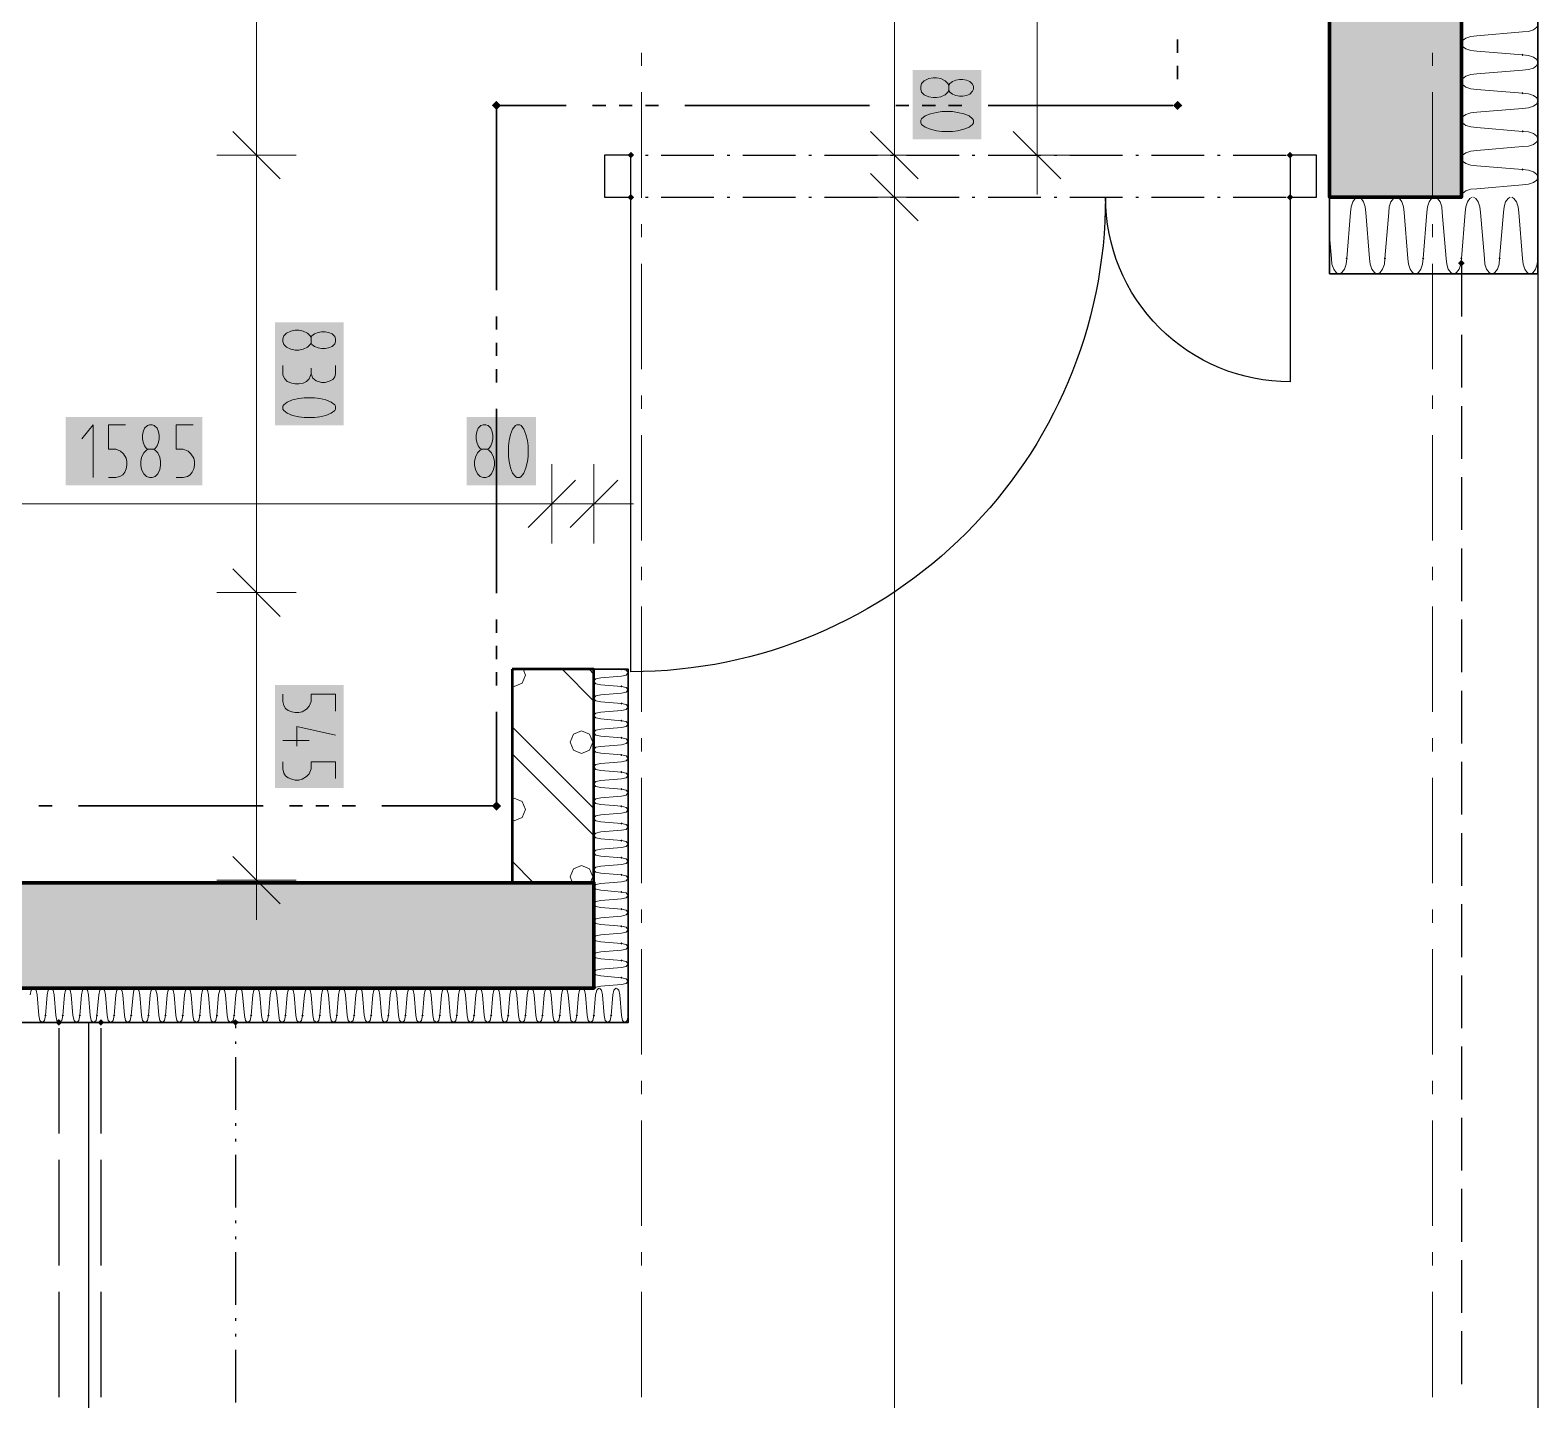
# Model space of a CAD drawing. Header units: millimetres. Extents: x 0 to 594, y 0 to 420.
# Drawn here: x 435.9 to 459.14, y 241.47 to 262.59 of the extents above; entities that cross this region are included whole.
import ezdxf

# ---------------------------------------------------------------- set-up
doc = ezdxf.new("R2010")
doc.units = ezdxf.units.MM
doc.header["$LTSCALE"] = 8
for name, color, linetype in [('PDF_Dokresleni nad rovinou rezu', 7, 'Continuous'), ('PDF_Dokresleni pod rovinou rezu', 7, 'Continuous'), ('PDF_Dvere', 7, 'Continuous'), ('PDF_Instalacni prizdivky', 7, 'Continuous'), ('PDF_Koty delkove', 7, 'Continuous'), ('PDF_Obecne 0.25', 7, 'Continuous'), ('PDF_Osy hlavni', 7, 'Continuous'), ('PDF_Pozarni useky', 3, 'Continuous'), ('PDF_Rampy', 7, 'Continuous'), ('PDF_Steny obvodove nosne', 7, 'Continuous'), ('PDF_Steny sendvic', 7, 'Continuous'), ('PDF_Steny vnitrni', 7, 'Continuous'), ('PDF_Zatepleni', 7, 'Continuous')]:
    doc.layers.add(name, color=color, linetype=linetype)

msp = doc.modelspace()

# ---------------------------------------------------------------- linework, layer by layer
at = {"layer": 'PDF_Dokresleni nad rovinou rezu', "lineweight": 25}
for points in [[(439.064, 247.243), (439.064, 247.202)], [(439.064, 246.999), (439.064, 246.959)], [(439.064, 246.755), (439.064, 245.943)], [(439.064, 245.74), (439.064, 245.699)], [(439.064, 245.496), (439.064, 245.455)], [(439.064, 245.252), (439.064, 244.439)], [(439.064, 244.236), (439.064, 244.196)], [(439.064, 243.992), (439.064, 243.952)], [(439.064, 243.749), (439.064, 242.936)], [(439.064, 242.733), (439.064, 242.692)], [(439.064, 242.489), (439.064, 242.448)], [(439.064, 242.245), (439.064, 241.433)]]:
    msp.add_lwpolyline(points, dxfattribs=at)
at = {"layer": 'PDF_Dokresleni nad rovinou rezu', "lineweight": 25, "transparency": 33554559}
msp.add_solid([(439.064, 247.342), (439.115, 247.292), (439.014, 247.292), (439.064, 247.241)], dxfattribs=at)
at = {"layer": 'PDF_Dokresleni pod rovinou rezu', "lineweight": 25}
for points in [[(457.958, 258.986), (457.958, 258.173)], [(457.958, 257.889), (457.958, 257.076)], [(457.958, 256.792), (457.958, 255.979)], [(457.958, 255.694), (457.958, 254.882)], [(457.958, 254.597), (457.958, 253.785)], [(457.958, 253.5), (457.958, 252.688)], [(457.958, 252.403), (457.958, 251.591)], [(457.958, 251.306), (457.958, 250.494)], [(457.958, 250.209), (457.958, 249.397)], [(457.958, 249.112), (457.958, 248.299)], [(457.958, 248.015), (457.958, 247.202)], [(457.958, 246.918), (457.958, 246.105)], [(457.958, 245.821), (457.958, 245.008)], [(457.958, 244.724), (457.958, 243.911)], [(457.958, 243.627), (457.958, 242.814)], [(457.958, 242.53), (457.958, 241.717)]]:
    msp.add_lwpolyline(points, dxfattribs=at)
at = {"layer": 'PDF_Dokresleni pod rovinou rezu', "lineweight": 25, "transparency": 33554559}
msp.add_solid([(457.958, 259.044), (458.009, 258.994), (457.907, 258.994), (457.958, 258.943)], dxfattribs=at)
at = {"layer": 'PDF_Dvere', "lineweight": 25}
for points in [[(445.159, 260.66), (444.753, 260.66), (444.753, 260.009), (445.159, 260.009)], [(455.723, 260.66), (455.317, 260.66), (455.317, 260.009), (455.723, 260.009)]]:
    msp.add_lwpolyline(points, close=True, dxfattribs=at)
for points in [[(445.159, 260.66), (445.179, 260.66)], [(445.382, 260.66), (445.423, 260.66)], [(445.626, 260.66), (446.439, 260.66)], [(446.642, 260.66), (446.683, 260.66)], [(446.886, 260.66), (447.698, 260.66)], [(447.902, 260.66), (447.942, 260.66)], [(448.145, 260.66), (448.958, 260.66)], [(449.161, 260.66), (449.202, 260.66)], [(449.405, 260.66), (450.218, 260.66)], [(450.421, 260.66), (450.461, 260.66)], [(450.664, 260.66), (451.477, 260.66)], [(451.68, 260.66), (451.721, 260.66)], [(451.924, 260.66), (452.737, 260.66)], [(452.94, 260.66), (452.98, 260.66)], [(453.184, 260.66), (453.996, 260.66)], [(454.199, 260.66), (454.24, 260.66)], [(454.443, 260.66), (455.256, 260.66)], [(445.382, 260.009), (445.423, 260.009)], [(445.626, 260.009), (446.439, 260.009)], [(446.642, 260.009), (446.683, 260.009)], [(446.886, 260.009), (447.698, 260.009)], [(447.902, 260.009), (447.942, 260.009)], [(448.145, 260.009), (448.958, 260.009)], [(449.161, 260.009), (449.202, 260.009)], [(449.405, 260.009), (450.218, 260.009)], [(450.421, 260.009), (450.461, 260.009)], [(450.664, 260.009), (451.477, 260.009)], [(451.68, 260.009), (451.721, 260.009)], [(451.924, 260.009), (452.737, 260.009)], [(452.94, 260.009), (452.98, 260.009)], [(453.184, 260.009), (453.996, 260.009)], [(454.199, 260.009), (454.24, 260.009)], [(454.443, 260.009), (455.256, 260.009)], [(436.342, 247.202), (436.342, 245.577)], [(436.992, 247.202), (436.992, 245.577)], [(436.342, 245.171), (436.342, 243.546)], [(436.992, 245.171), (436.992, 243.546)], [(436.342, 243.139), (436.342, 241.514)], [(436.992, 243.139), (436.992, 241.514)]]:
    msp.add_lwpolyline(points, dxfattribs=at)
msp.add_lwpolyline([(455.317, 260.009), (455.317, 257.165, -0.414214), (452.473, 260.009, -0.414213), (445.159, 252.696), (445.159, 260.009), (445.179, 260.009)], format="xyb", dxfattribs=at)
at = {"layer": 'PDF_Dvere', "lineweight": 25, "transparency": 33554559}
for points in [[(445.108, 260.66), (445.159, 260.71), (445.159, 260.609), (445.21, 260.66)], [(455.266, 260.66), (455.317, 260.71), (455.317, 260.609), (455.368, 260.66)], [(445.108, 260.009), (445.159, 260.06), (445.159, 259.959), (445.21, 260.009)], [(455.266, 260.009), (455.317, 260.06), (455.317, 259.959), (455.368, 260.009)], [(436.342, 247.342), (436.393, 247.292), (436.291, 247.292), (436.342, 247.241)], [(436.992, 247.342), (437.043, 247.292), (436.941, 247.292), (436.992, 247.241)]]:
    msp.add_solid(points, dxfattribs=at)
at = {"layer": 'PDF_Instalacni prizdivky', "lineweight": 9}
for points in [[(443.331, 252.483), (443.361, 252.471), (443.484, 252.522), (443.535, 252.645), (443.498, 252.734)], [(444.101, 252.734), (444.59, 252.245)], [(444.515, 252.734), (444.59, 252.659)], [(443.331, 251.846), (444.59, 250.587)], [(443.331, 251.432), (444.59, 250.172)], [(443.331, 250.411), (443.361, 250.399), (443.484, 250.45), (443.535, 250.573), (443.484, 250.696), (443.361, 250.747), (443.331, 250.734)], [(443.331, 249.774), (443.66, 249.445)], [(444.533, 249.445), (444.571, 249.537), (444.52, 249.66), (444.397, 249.711), (444.274, 249.66), (444.223, 249.537), (444.261, 249.445)]]:
    msp.add_lwpolyline(points, dxfattribs=at)
at = {"layer": 'PDF_Instalacni prizdivky', "lineweight": 50}
msp.add_lwpolyline([(443.331, 252.734), (443.331, 249.484), (443.331, 249.445), (444.59, 249.445), (444.59, 252.734), (443.94, 252.734)], close=True, dxfattribs=at)
at = {"layer": 'PDF_Instalacni prizdivky', "lineweight": 9}
msp.add_lwpolyline([(444.397, 251.435), (444.52, 251.486), (444.571, 251.609), (444.52, 251.732), (444.397, 251.783), (444.274, 251.732), (444.223, 251.609), (444.274, 251.486)], close=True, dxfattribs=at)
at = {"layer": 'PDF_Koty delkove', "lineweight": 18}
for points in [[(449.22, 301.251), (449.22, 300.784), (449.22, 298), (449.22, 260.66), (449.22, 260.009), (449.22, 199.224), (449.22, 198.208), (449.22, 196.177), (449.22, 181.752), (449.22, 180.94), (449.22, 149.166), (449.22, 145.956), (449.22, 144.087)], [(439.39, 298.041), (439.39, 296.537), (439.39, 286.136), (439.39, 273.377), (439.39, 260.66), (439.39, 253.915), (439.39, 249.484)], [(451.418, 296.537), (451.418, 296.135), (451.418, 293.409), (451.418, 276.343), (451.418, 273.215), (451.418, 260.66)], [(449.871, 261.849), (449.816, 261.849), (449.749, 261.838), (449.68, 261.805), (449.64, 261.762), (449.626, 261.718), (449.626, 261.675), (449.64, 261.632), (449.68, 261.588), (449.749, 261.556), (449.816, 261.545)], [(449.816, 261.545), (449.871, 261.545), (449.938, 261.556), (450.005, 261.588), (450.046, 261.632), (450.06, 261.653), (450.06, 261.74), (450.046, 261.762), (450.005, 261.805), (449.938, 261.838), (449.871, 261.849)], [(450.06, 261.74), (450.074, 261.762), (450.114, 261.794), (450.168, 261.816), (450.222, 261.827), (450.277, 261.827), (450.331, 261.816), (450.385, 261.794), (450.426, 261.751), (450.439, 261.718), (450.439, 261.675), (450.426, 261.643), (450.385, 261.599), (450.331, 261.578), (450.277, 261.567), (450.222, 261.567), (450.168, 261.578), (450.114, 261.599), (450.074, 261.632), (450.06, 261.653)], [(449.952, 261.025), (450.114, 261.025), (450.195, 261.036), (450.29, 261.057), (450.371, 261.09), (450.426, 261.133), (450.439, 261.155), (450.439, 261.198), (450.426, 261.22), (450.371, 261.263), (450.29, 261.295), (450.195, 261.318), (450.114, 261.329), (449.952, 261.329), (449.871, 261.318), (449.775, 261.295), (449.694, 261.263), (449.64, 261.22), (449.626, 261.198), (449.626, 261.155), (449.64, 261.133), (449.694, 261.09)], [(439.024, 261.025), (439.755, 260.294)], [(448.854, 261.025), (449.585, 260.294)], [(449.694, 261.09), (449.775, 261.057), (449.871, 261.036), (449.952, 261.025)], [(451.053, 261.025), (451.784, 260.294)], [(438.78, 260.66), (439.39, 260.66), (439.999, 260.66)], [(448.61, 260.66), (449.22, 260.66), (449.829, 260.66)], [(450.809, 260.66), (451.418, 260.66), (452.028, 260.66)], [(451.418, 260.66), (451.418, 260.05)], [(448.854, 260.375), (449.585, 259.644)], [(448.61, 260.009), (449.22, 260.009), (449.829, 260.009)], [(440.23, 257.85), (440.244, 257.872), (440.284, 257.904), (440.338, 257.926), (440.393, 257.937), (440.447, 257.937), (440.501, 257.926), (440.555, 257.904), (440.596, 257.861), (440.609, 257.828), (440.609, 257.785), (440.596, 257.753), (440.555, 257.709), (440.501, 257.688), (440.447, 257.677), (440.393, 257.677), (440.338, 257.688), (440.284, 257.709), (440.244, 257.742), (440.23, 257.763)], [(439.796, 257.417), (439.796, 257.265)], [(439.796, 257.265), (439.824, 257.211), (439.864, 257.168), (439.932, 257.146), (439.986, 257.135), (440.041, 257.135), (440.108, 257.146), (440.162, 257.168), (440.202, 257.211), (440.23, 257.287)], [(440.609, 257.417), (440.609, 257.287), (440.596, 257.243), (440.568, 257.2), (440.527, 257.178), (440.447, 257.157), (440.393, 257.157), (440.311, 257.178), (440.257, 257.222), (440.23, 257.287), (440.23, 257.373)], [(436.872, 255.691), (436.872, 256.503), (436.699, 256.287)], [(437.37, 256.503), (437.11, 256.503), (437.11, 256.125), (437.219, 256.125), (437.294, 256.097), (437.338, 256.056), (437.381, 255.989), (437.392, 255.935), (437.392, 255.881), (437.381, 255.826), (437.359, 255.773), (437.327, 255.732), (437.284, 255.704), (437.219, 255.691), (437.11, 255.691)], [(437.695, 256.138), (437.663, 256.179), (437.642, 256.233), (437.631, 256.287), (437.631, 256.342), (437.642, 256.395), (437.663, 256.45), (437.707, 256.49), (437.739, 256.503), (437.782, 256.503), (437.814, 256.49), (437.858, 256.45), (437.879, 256.395), (437.891, 256.342), (437.891, 256.287), (437.879, 256.233), (437.858, 256.179), (437.826, 256.138), (437.804, 256.125)], [(438.411, 256.503), (438.151, 256.503), (438.151, 256.125), (438.259, 256.125), (438.335, 256.097), (438.378, 256.056), (438.421, 255.989), (438.432, 255.935), (438.432, 255.881), (438.421, 255.826), (438.4, 255.773), (438.367, 255.732), (438.324, 255.704), (438.259, 255.691), (438.151, 255.691)], [(442.86, 256.125), (442.838, 256.138), (442.806, 256.179), (442.784, 256.233), (442.773, 256.287), (442.773, 256.342), (442.784, 256.395), (442.806, 256.45), (442.849, 256.49), (442.882, 256.503), (442.925, 256.503), (442.957, 256.49), (443.001, 256.45), (443.022, 256.395), (443.033, 256.342), (443.033, 256.287), (443.022, 256.233), (443.001, 256.179), (442.968, 256.138), (442.947, 256.125)], [(437.717, 256.125), (437.695, 256.138)], [(443.055, 255.881), (443.055, 255.935), (443.044, 256.003), (443.012, 256.07), (442.968, 256.111), (442.947, 256.125), (442.86, 256.125), (442.838, 256.111), (442.795, 256.07), (442.762, 256.003), (442.751, 255.935), (442.751, 255.881), (442.762, 255.813), (442.795, 255.745), (442.838, 255.704), (442.882, 255.691), (442.925, 255.691), (442.968, 255.704), (443.012, 255.745)], [(443.012, 255.745), (443.044, 255.813), (443.055, 255.881)], [(443.94, 254.675), (443.94, 255.284), (443.94, 255.894)], [(444.59, 254.675), (444.59, 255.284), (444.59, 255.894)], [(443.575, 254.919), (444.306, 255.65)], [(444.225, 254.919), (444.956, 255.65)], [(431.06, 255.284), (443.94, 255.284), (444.59, 255.284)], [(444.59, 255.284), (445.2, 255.284)], [(439.024, 254.28), (439.755, 253.549)], [(438.78, 253.915), (439.39, 253.915), (439.999, 253.915)], [(440.609, 252.089), (440.609, 252.349), (440.23, 252.349), (440.23, 252.24), (440.202, 252.165), (440.162, 252.121), (440.094, 252.078), (440.041, 252.067), (439.986, 252.067), (439.932, 252.078), (439.878, 252.1), (439.837, 252.132), (439.81, 252.175), (439.796, 252.24), (439.796, 252.349)], [(440.013, 251.547), (440.013, 251.851), (440.609, 251.72)], [(439.796, 251.634), (440.202, 251.634)], [(440.609, 251.049), (440.609, 251.309), (440.23, 251.309), (440.23, 251.2), (440.202, 251.125), (440.162, 251.081), (440.094, 251.038), (440.041, 251.027), (439.986, 251.027), (439.932, 251.038), (439.878, 251.06), (439.837, 251.092), (439.81, 251.135), (439.796, 251.2), (439.796, 251.309)], [(439.024, 249.85), (439.755, 249.118)], [(438.78, 249.484), (439.39, 249.484), (439.999, 249.484)], [(439.39, 249.484), (439.39, 248.874)]]:
    msp.add_lwpolyline(points, dxfattribs=at)
for points in [[(439.986, 257.655), (440.041, 257.655), (440.108, 257.666), (440.176, 257.698), (440.216, 257.742), (440.23, 257.763), (440.23, 257.85), (440.216, 257.872), (440.176, 257.915), (440.108, 257.948), (440.041, 257.959), (439.986, 257.959), (439.919, 257.948), (439.85, 257.915), (439.81, 257.872), (439.796, 257.828), (439.796, 257.785), (439.81, 257.742), (439.85, 257.698), (439.919, 257.666)], [(440.122, 256.615), (440.284, 256.615), (440.365, 256.626), (440.46, 256.648), (440.541, 256.68), (440.596, 256.723), (440.609, 256.745), (440.609, 256.788), (440.596, 256.81), (440.541, 256.853), (440.46, 256.886), (440.365, 256.908), (440.284, 256.919), (440.122, 256.919), (440.041, 256.908), (439.946, 256.886), (439.864, 256.853), (439.81, 256.81), (439.796, 256.788), (439.796, 256.745), (439.81, 256.723), (439.864, 256.68), (439.946, 256.648), (440.041, 256.626)], [(443.575, 256.016), (443.575, 256.179), (443.564, 256.259), (443.542, 256.355), (443.51, 256.436), (443.467, 256.49), (443.445, 256.503), (443.402, 256.503), (443.38, 256.49), (443.337, 256.436), (443.304, 256.355), (443.282, 256.259), (443.271, 256.179), (443.271, 256.016), (443.282, 255.935), (443.304, 255.84), (443.337, 255.759), (443.38, 255.704), (443.402, 255.691), (443.445, 255.691), (443.467, 255.704), (443.51, 255.759), (443.542, 255.84), (443.564, 255.935)], [(437.912, 255.881), (437.912, 255.935), (437.901, 256.003), (437.869, 256.07), (437.826, 256.111), (437.804, 256.125), (437.717, 256.125), (437.695, 256.111), (437.652, 256.07), (437.619, 256.003), (437.608, 255.935), (437.608, 255.881), (437.619, 255.813), (437.652, 255.745), (437.695, 255.704), (437.739, 255.691), (437.782, 255.691), (437.826, 255.704), (437.869, 255.745), (437.901, 255.813)]]:
    msp.add_lwpolyline(points, close=True, dxfattribs=at)
at = {"layer": 'PDF_Koty delkove', "color": 7, "lineweight": 18, "true_color": 0xffffff, "transparency": 33554559}
for points in [[(449.504, 261.971), (449.504, 260.903), (450.561, 261.971), (450.561, 260.903)], [(439.674, 258.081), (439.674, 256.493), (440.731, 258.081), (440.731, 256.493)], [(436.446, 255.569), (438.554, 255.569), (436.446, 256.625), (438.554, 256.625)], [(442.629, 255.569), (443.696, 255.569), (442.629, 256.625), (443.696, 256.625)], [(439.674, 252.493), (439.674, 250.906), (440.731, 252.493), (440.731, 250.906)]]:
    msp.add_solid(points, dxfattribs=at)
at = {"layer": 'PDF_Obecne 0.25', "lineweight": 25}
msp.add_lwpolyline([(443.29, 247.292), (443.29, 247.292)], dxfattribs=at)
at = {"layer": 'PDF_Osy hlavni', "lineweight": 18}
for points in [[(445.322, 262.236), (445.322, 262.033)], [(445.322, 262.236), (445.322, 262.033)], [(457.511, 262.236), (457.511, 262.033)], [(445.322, 261.627), (445.322, 260.001)], [(445.322, 261.627), (445.322, 260.001)], [(457.511, 261.627), (457.511, 260.001)], [(445.322, 259.595), (445.322, 259.392)], [(445.322, 259.595), (445.322, 259.392)], [(457.511, 259.595), (457.511, 259.392)], [(445.322, 258.986), (445.322, 257.36)], [(445.322, 258.986), (445.322, 257.36)], [(457.511, 258.986), (457.511, 257.36)], [(445.322, 256.954), (445.322, 256.751)], [(445.322, 256.954), (445.322, 256.751)], [(457.511, 256.954), (457.511, 256.751)], [(445.322, 254.719), (445.322, 256.345), (445.322, 254.719)], [(457.511, 256.345), (457.511, 254.719)], [(445.322, 254.313), (445.322, 254.11)], [(445.322, 254.313), (445.322, 254.11)], [(457.511, 254.313), (457.511, 254.11)], [(445.322, 253.703), (445.322, 252.078)], [(445.322, 253.703), (445.322, 252.078)], [(457.511, 253.703), (457.511, 252.078)], [(445.322, 251.672), (445.322, 251.469), (445.322, 251.672)], [(457.511, 251.672), (457.511, 251.469)], [(445.322, 251.062), (445.322, 249.437), (445.322, 251.062)], [(457.511, 251.062), (457.511, 249.437)], [(445.322, 249.031), (445.322, 248.828), (445.322, 249.031)], [(457.511, 249.031), (457.511, 248.828)], [(445.322, 248.421), (445.322, 246.796), (445.322, 248.421)], [(457.511, 248.421), (457.511, 246.796)], [(445.322, 246.187), (445.322, 246.39), (445.322, 246.187)], [(457.511, 246.39), (457.511, 246.187)], [(445.322, 244.155), (445.322, 245.78), (445.322, 244.155)], [(457.511, 245.78), (457.511, 244.155)], [(445.322, 243.546), (445.322, 243.749), (445.322, 243.546)], [(457.511, 243.749), (457.511, 243.546)], [(445.322, 243.139), (445.322, 241.514)], [(445.322, 243.139), (445.322, 241.514)], [(457.511, 243.139), (457.511, 241.514)]]:
    msp.add_lwpolyline(points, dxfattribs=at)
at = {"layer": 'PDF_Pozarni useky', "lineweight": 35}
for points in [[(453.585, 262.439), (453.585, 262.236)], [(453.585, 262.033), (453.585, 261.83)], [(443.087, 261.425), (444.163, 261.425)], [(443.087, 261.424), (443.087, 258.579)], [(444.57, 261.425), (444.773, 261.425)], [(444.976, 261.425), (445.179, 261.425)], [(445.382, 261.425), (445.585, 261.425)], [(445.992, 261.425), (448.836, 261.425)], [(449.242, 261.425), (449.445, 261.425)], [(449.649, 261.425), (449.852, 261.425)], [(450.055, 261.425), (450.258, 261.425)], [(450.664, 261.425), (453.509, 261.425)], [(443.087, 258.173), (443.087, 257.97)], [(443.087, 257.767), (443.087, 257.564)], [(443.087, 257.36), (443.087, 257.157)], [(443.087, 256.751), (443.087, 253.907)], [(443.087, 253.5), (443.087, 253.297)], [(443.087, 253.094), (443.087, 252.891)], [(443.087, 252.688), (443.087, 252.485)], [(441.319, 250.627), (443.087, 250.627), (443.087, 252.078)], [(436.037, 250.627), (436.24, 250.627)], [(436.646, 250.627), (439.491, 250.627)], [(439.897, 250.627), (440.1, 250.627)], [(440.303, 250.627), (440.506, 250.627)], [(440.71, 250.627), (440.913, 250.627)]]:
    msp.add_lwpolyline(points, dxfattribs=at)
at = {"layer": 'PDF_Pozarni useky', "lineweight": 35, "transparency": 33554559}
for points in [[(443.087, 261.496), (443.158, 261.425), (443.016, 261.425), (443.087, 261.354)], [(443.016, 261.425), (443.087, 261.496), (443.087, 261.354), (443.158, 261.425)], [(453.514, 261.425), (453.585, 261.496), (453.585, 261.354), (453.656, 261.425)], [(453.585, 261.496), (453.656, 261.425), (453.514, 261.425), (453.585, 261.354)], [(443.016, 250.627), (443.087, 250.698), (443.087, 250.556), (443.158, 250.627)], [(443.087, 250.698), (443.158, 250.627), (443.016, 250.627), (443.087, 250.556)]]:
    msp.add_solid(points, dxfattribs=at)
at = {"layer": 'PDF_Rampy', "lineweight": 25}
for points in [[(459.137, 258.831), (459.137, 199.224)], [(436.8, 247.292), (436.8, 204.1)]]:
    msp.add_lwpolyline(points, dxfattribs=at)
at = {"layer": 'PDF_Steny obvodove nosne', "lineweight": 70}
msp.add_lwpolyline([(455.927, 276.343), (455.927, 273.215), (455.927, 260.66), (455.927, 260.009), (457.958, 260.009), (457.958, 276.343), (457.552, 276.343)], close=True, dxfattribs=at)
at = {"layer": 'PDF_Steny obvodove nosne', "color": 9, "lineweight": 9, "true_color": 0xc0c0c0, "transparency": 33554559}
msp.add_solid([(455.927, 276.343), (455.927, 260.009), (457.958, 276.343), (457.958, 260.009)], dxfattribs=at)
at = {"layer": 'PDF_Steny sendvic', "lineweight": 35}
for points in [[(457.958, 260.009), (455.927, 260.009), (455.927, 258.831), (459.137, 258.831), (459.137, 260.009)], [(405.868, 247.292), (445.119, 247.292), (445.119, 247.82), (445.119, 252.734), (444.59, 252.734), (444.59, 249.445), (444.59, 247.82), (431.06, 247.82), (405.868, 247.82), (387.665, 247.82), (385.633, 247.82)]]:
    msp.add_lwpolyline(points, dxfattribs=at)
at = {"layer": 'PDF_Steny sendvic', "lineweight": 9}
for points in [[(456.355, 260.009), (456.322, 259.993), (456.284, 259.941), (456.258, 259.864), (456.249, 259.774)], [(456.486, 259.774), (456.477, 259.864), (456.451, 259.941), (456.413, 259.993), (456.38, 260.009)], [(456.944, 260.009), (456.911, 259.993), (456.873, 259.941), (456.847, 259.864), (456.838, 259.774)], [(457.075, 259.774), (457.066, 259.864), (457.04, 259.941), (457.002, 259.993), (456.969, 260.009)], [(457.533, 260.009), (457.5, 259.993), (457.462, 259.941), (457.436, 259.864), (457.427, 259.774)], [(457.664, 259.774), (457.655, 259.864), (457.63, 259.941), (457.591, 259.993), (457.558, 260.009)], [(458.123, 260.009), (458.09, 259.993), (458.051, 259.941)], [(458.253, 259.774), (458.244, 259.864), (458.219, 259.941), (458.18, 259.993), (458.147, 260.009)], [(458.712, 260.009), (458.679, 259.993), (458.64, 259.941), (458.615, 259.864), (458.606, 259.774), (458.547, 259.067), (458.538, 258.977), (458.513, 258.9), (458.475, 258.849), (458.43, 258.831)], [(458.736, 260.009), (458.769, 259.993), (458.808, 259.941), (458.834, 259.864), (458.843, 259.774), (458.901, 259.067), (458.91, 258.977), (458.935, 258.9), (458.974, 258.849), (459.019, 258.831)], [(458.051, 259.941), (458.026, 259.864), (458.017, 259.774)], [(456.249, 259.774), (456.191, 259.067), (456.182, 258.977), (456.156, 258.9), (456.118, 258.849), (456.073, 258.831)], [(456.249, 259.774), (456.249, 259.774)], [(456.544, 259.067), (456.486, 259.774)], [(456.838, 259.774), (456.78, 259.067), (456.771, 258.977), (456.745, 258.9), (456.707, 258.849), (456.662, 258.831)], [(456.838, 259.774), (456.838, 259.774)], [(457.133, 259.067), (457.075, 259.774)], [(457.427, 259.774), (457.369, 259.067), (457.36, 258.977), (457.335, 258.9), (457.296, 258.849), (457.251, 258.831)], [(457.427, 259.774), (457.427, 259.774)], [(457.723, 259.067), (457.664, 259.774)], [(458.017, 259.774), (457.958, 259.067), (457.949, 258.977), (457.924, 258.9), (457.885, 258.849), (457.84, 258.831)], [(458.017, 259.774), (458.017, 259.774)], [(458.312, 259.067), (458.253, 259.774)], [(458.606, 259.774), (458.606, 259.774)], [(455.955, 259.067), (455.927, 259.412)], [(455.955, 259.067), (455.964, 258.977), (455.99, 258.9), (456.028, 258.849), (456.073, 258.831)], [(456.544, 259.067), (456.553, 258.977), (456.579, 258.9), (456.617, 258.849), (456.662, 258.831)], [(457.133, 259.067), (457.142, 258.977), (457.168, 258.9), (457.206, 258.849), (457.251, 258.831)], [(457.723, 259.067), (457.732, 258.977), (457.757, 258.9), (457.795, 258.849), (457.84, 258.831)], [(458.312, 259.067), (458.321, 258.977), (458.346, 258.9), (458.384, 258.849), (458.43, 258.831)], [(459.019, 258.831), (459.064, 258.849), (459.102, 258.9), (459.128, 258.977), (459.137, 259.067)], [(445.013, 252.629), (444.696, 252.603), (444.621, 252.587), (444.59, 252.555)], [(445.119, 252.682), (445.088, 252.719), (445.013, 252.734)], [(445.013, 252.629), (445.088, 252.644), (445.119, 252.682)], [(444.59, 252.544), (444.621, 252.512), (444.696, 252.496)], [(445.013, 252.365), (444.696, 252.338), (444.621, 252.323), (444.59, 252.291)], [(444.696, 252.496), (445.013, 252.47)], [(444.696, 252.496), (444.696, 252.496)], [(445.119, 252.417), (445.088, 252.455), (445.013, 252.47)], [(445.013, 252.365), (445.088, 252.38), (445.119, 252.417)], [(444.59, 252.28), (444.621, 252.248), (444.696, 252.232)], [(444.696, 252.232), (445.013, 252.206)], [(444.696, 252.232), (444.696, 252.232)], [(445.119, 252.153), (445.088, 252.191), (445.013, 252.206)], [(445.013, 252.101), (445.088, 252.116), (445.119, 252.153)], [(445.013, 252.101), (444.696, 252.074), (444.621, 252.059), (444.59, 252.027)], [(444.59, 252.016), (444.621, 251.984), (444.696, 251.968)], [(444.696, 251.968), (445.013, 251.942)], [(444.696, 251.968), (444.696, 251.968)], [(445.119, 251.889), (445.088, 251.927), (445.013, 251.942)], [(445.013, 251.836), (445.088, 251.852), (445.119, 251.889)], [(445.013, 251.836), (444.696, 251.81), (444.621, 251.795), (444.59, 251.763)], [(444.59, 251.752), (444.621, 251.72), (444.696, 251.704)], [(444.696, 251.704), (445.013, 251.678)], [(444.696, 251.704), (444.696, 251.704)], [(445.119, 251.625), (445.088, 251.662), (445.013, 251.678)], [(445.013, 251.572), (444.696, 251.546), (444.621, 251.531), (444.59, 251.499)], [(444.59, 251.488), (444.621, 251.456), (444.696, 251.44)], [(444.696, 251.44), (445.013, 251.414)], [(444.696, 251.44), (444.696, 251.44)], [(445.013, 251.572), (445.088, 251.588), (445.119, 251.625)], [(445.119, 251.361), (445.088, 251.398), (445.013, 251.414)], [(444.696, 251.282), (444.621, 251.267), (444.59, 251.235)], [(444.59, 251.223), (444.621, 251.191), (444.696, 251.176)], [(445.013, 251.308), (444.696, 251.282)], [(445.013, 251.308), (445.088, 251.324), (445.119, 251.361)], [(444.696, 251.018), (444.621, 251.002), (444.59, 250.97)], [(444.59, 250.959), (444.621, 250.927), (444.696, 250.912)], [(444.696, 251.176), (445.013, 251.15)], [(444.696, 251.176), (444.696, 251.176)], [(445.013, 251.044), (444.696, 251.018)], [(445.119, 251.097), (445.088, 251.134), (445.013, 251.15)], [(445.013, 251.044), (445.088, 251.06), (445.119, 251.097)], [(444.696, 250.754), (444.621, 250.738), (444.59, 250.706)], [(444.696, 250.912), (445.013, 250.886)], [(444.696, 250.912), (444.696, 250.912)], [(445.013, 250.78), (444.696, 250.754)], [(445.119, 250.833), (445.088, 250.87), (445.013, 250.886)], [(445.013, 250.78), (445.088, 250.795), (445.119, 250.833)], [(444.59, 250.695), (444.621, 250.663), (444.696, 250.648)], [(444.696, 250.49), (444.621, 250.474), (444.59, 250.442)], [(444.696, 250.648), (445.013, 250.622)], [(444.696, 250.648), (444.696, 250.648)], [(445.013, 250.516), (444.696, 250.49)], [(445.119, 250.569), (445.088, 250.606), (445.013, 250.622)], [(445.013, 250.516), (445.088, 250.531), (445.119, 250.569)], [(444.59, 250.431), (444.621, 250.399), (444.696, 250.384)], [(444.696, 250.384), (445.013, 250.357)], [(444.696, 250.384), (444.696, 250.384)], [(445.013, 250.252), (444.696, 250.226)], [(445.119, 250.305), (445.088, 250.342), (445.013, 250.357)], [(445.013, 250.252), (445.088, 250.267), (445.119, 250.305)], [(444.696, 250.226), (444.621, 250.21), (444.59, 250.178)], [(444.59, 250.167), (444.621, 250.135), (444.696, 250.119)], [(444.696, 250.119), (445.013, 250.093)], [(444.696, 250.119), (444.696, 250.119)], [(445.119, 250.04), (445.088, 250.078), (445.013, 250.093)], [(445.013, 249.988), (445.088, 250.003), (445.119, 250.04)], [(444.696, 249.962), (444.621, 249.946), (444.59, 249.914)], [(444.59, 249.903), (444.621, 249.871), (444.696, 249.855)], [(445.013, 249.988), (444.696, 249.962)], [(444.696, 249.855), (445.013, 249.829)], [(444.696, 249.855), (444.696, 249.855)], [(445.119, 249.776), (445.088, 249.814), (445.013, 249.829)], [(444.696, 249.697), (444.621, 249.682), (444.59, 249.65)], [(444.59, 249.639), (444.621, 249.607), (444.696, 249.591)], [(445.013, 249.724), (444.696, 249.697)], [(444.696, 249.591), (445.013, 249.565)], [(444.696, 249.591), (444.696, 249.591)], [(445.013, 249.724), (445.088, 249.739), (445.119, 249.776)], [(445.119, 249.512), (445.088, 249.55), (445.013, 249.565)], [(444.696, 249.433), (444.621, 249.418), (444.59, 249.386)], [(444.59, 249.375), (444.621, 249.343), (444.696, 249.327)], [(445.013, 249.459), (444.696, 249.433)], [(444.696, 249.327), (445.013, 249.301)], [(444.696, 249.327), (444.696, 249.327)], [(445.013, 249.459), (445.088, 249.475), (445.119, 249.512)], [(444.696, 249.169), (444.621, 249.154), (444.59, 249.122)], [(444.59, 249.111), (444.621, 249.079), (444.696, 249.063)], [(445.013, 249.195), (444.696, 249.169)], [(445.119, 249.248), (445.088, 249.286), (445.013, 249.301)], [(445.013, 249.195), (445.088, 249.211), (445.119, 249.248)], [(444.696, 248.905), (444.621, 248.89), (444.59, 248.858)], [(444.696, 249.063), (445.013, 249.037)], [(444.696, 249.063), (444.696, 249.063)], [(445.013, 248.931), (444.696, 248.905)], [(445.119, 248.984), (445.088, 249.021), (445.013, 249.037)], [(445.013, 248.931), (445.088, 248.947), (445.119, 248.984)], [(444.59, 248.846), (444.621, 248.814), (444.696, 248.799)], [(444.696, 248.641), (444.621, 248.625), (444.59, 248.593)], [(444.696, 248.799), (445.013, 248.773)], [(444.696, 248.799), (444.696, 248.799)], [(445.013, 248.667), (444.696, 248.641)], [(445.119, 248.72), (445.088, 248.757), (445.013, 248.773)], [(445.013, 248.667), (445.088, 248.683), (445.119, 248.72)], [(444.59, 248.582), (444.621, 248.55), (444.696, 248.535)], [(444.696, 248.535), (445.013, 248.509)], [(444.696, 248.535), (444.696, 248.535)], [(445.013, 248.403), (444.696, 248.377)], [(445.119, 248.456), (445.088, 248.493), (445.013, 248.509)], [(445.013, 248.403), (445.088, 248.419), (445.119, 248.456)], [(445.119, 248.456), (445.119, 248.456)], [(444.696, 248.377), (444.621, 248.361), (444.59, 248.329)], [(444.59, 248.318), (444.621, 248.286), (444.696, 248.271)], [(444.696, 248.271), (445.013, 248.245)], [(444.696, 248.271), (444.696, 248.271)], [(445.013, 248.139), (445.088, 248.154), (445.119, 248.192), (445.088, 248.229), (445.013, 248.245)], [(444.696, 248.113), (444.621, 248.097), (444.59, 248.065)], [(444.59, 248.054), (444.621, 248.022), (444.696, 248.007)], [(445.013, 248.139), (444.696, 248.113)], [(444.696, 248.007), (445.013, 247.98)], [(444.696, 248.007), (444.696, 248.007)], [(444.696, 248.007), (444.696, 248.007)], [(445.013, 247.875), (445.088, 247.89), (445.119, 247.928), (445.088, 247.965), (445.013, 247.98)], [(435.948, 247.82), (435.916, 247.789), (435.901, 247.714)], [(435.901, 247.714), (435.901, 247.714)], [(436.007, 247.714), (435.992, 247.789), (435.96, 247.82)], [(436.033, 247.397), (436.007, 247.714)], [(436.165, 247.714), (436.139, 247.397)], [(436.213, 247.82), (436.181, 247.789), (436.165, 247.714)], [(436.165, 247.714), (436.165, 247.714)], [(436.271, 247.714), (436.256, 247.789), (436.224, 247.82)], [(436.297, 247.397), (436.271, 247.714)], [(436.429, 247.714), (436.403, 247.397)], [(436.477, 247.82), (436.445, 247.789), (436.429, 247.714)], [(436.429, 247.714), (436.429, 247.714)], [(436.535, 247.714), (436.52, 247.789), (436.488, 247.82)], [(436.561, 247.397), (436.535, 247.714)], [(436.693, 247.714), (436.667, 247.397)], [(436.741, 247.82), (436.709, 247.789), (436.693, 247.714)], [(436.693, 247.714), (436.693, 247.714)], [(436.799, 247.714), (436.784, 247.789), (436.752, 247.82)], [(436.826, 247.397), (436.799, 247.714)], [(436.957, 247.714), (436.931, 247.397)], [(437.005, 247.82), (436.973, 247.789), (436.957, 247.714)], [(436.957, 247.714), (436.957, 247.714)], [(437.064, 247.714), (437.048, 247.789), (437.016, 247.82)], [(437.09, 247.397), (437.064, 247.714)], [(437.221, 247.714), (437.195, 247.397)], [(437.269, 247.82), (437.237, 247.789), (437.221, 247.714)], [(437.221, 247.714), (437.221, 247.714)], [(437.221, 247.714), (437.221, 247.714)], [(437.328, 247.714), (437.312, 247.789), (437.28, 247.82)], [(437.354, 247.397), (437.328, 247.714)], [(437.486, 247.714), (437.459, 247.397)], [(437.533, 247.82), (437.501, 247.789), (437.486, 247.714)], [(437.486, 247.714), (437.486, 247.714)], [(437.592, 247.714), (437.576, 247.789), (437.544, 247.82)], [(437.618, 247.397), (437.592, 247.714)], [(437.75, 247.714), (437.724, 247.397)], [(437.797, 247.82), (437.765, 247.789), (437.75, 247.714)], [(437.75, 247.714), (437.75, 247.714)], [(437.856, 247.714), (437.84, 247.789), (437.808, 247.82)], [(437.882, 247.397), (437.856, 247.714)], [(438.014, 247.714), (437.988, 247.397)], [(438.061, 247.82), (438.029, 247.789), (438.014, 247.714)], [(438.014, 247.714), (438.014, 247.714)], [(438.12, 247.714), (438.104, 247.789), (438.072, 247.82)], [(438.146, 247.397), (438.12, 247.714)], [(438.278, 247.714), (438.252, 247.397)], [(438.325, 247.82), (438.293, 247.789), (438.278, 247.714)], [(438.278, 247.714), (438.278, 247.714)], [(438.384, 247.714), (438.368, 247.789), (438.337, 247.82)], [(438.41, 247.397), (438.384, 247.714)], [(438.542, 247.714), (438.516, 247.397)], [(438.59, 247.82), (438.558, 247.789), (438.542, 247.714)], [(438.542, 247.714), (438.542, 247.714)], [(438.648, 247.714), (438.633, 247.789), (438.601, 247.82)], [(438.674, 247.397), (438.648, 247.714)], [(438.806, 247.714), (438.78, 247.397)], [(438.854, 247.82), (438.822, 247.789), (438.806, 247.714)], [(438.806, 247.714), (438.806, 247.714)], [(438.938, 247.397), (438.912, 247.714), (438.897, 247.789), (438.865, 247.82)], [(439.07, 247.714), (439.044, 247.397)], [(439.118, 247.82), (439.086, 247.789), (439.07, 247.714)], [(439.07, 247.714), (439.07, 247.714)], [(439.203, 247.397), (439.176, 247.714), (439.161, 247.789), (439.129, 247.82)], [(439.334, 247.714), (439.308, 247.397)], [(439.382, 247.82), (439.35, 247.789), (439.334, 247.714)], [(439.334, 247.714), (439.334, 247.714)], [(439.44, 247.714), (439.425, 247.789), (439.393, 247.82)], [(439.467, 247.397), (439.44, 247.714)], [(439.598, 247.714), (439.572, 247.397)], [(439.646, 247.82), (439.614, 247.789), (439.598, 247.714)], [(439.598, 247.714), (439.598, 247.714)], [(439.705, 247.714), (439.689, 247.789), (439.657, 247.82)], [(439.731, 247.397), (439.705, 247.714)], [(439.863, 247.714), (439.836, 247.397)], [(439.91, 247.82), (439.878, 247.789), (439.863, 247.714)], [(439.863, 247.714), (439.863, 247.714)], [(439.969, 247.714), (439.953, 247.789), (439.921, 247.82)], [(439.995, 247.397), (439.969, 247.714)], [(440.127, 247.714), (440.1, 247.397)], [(440.174, 247.82), (440.142, 247.789), (440.127, 247.714)], [(440.127, 247.714), (440.127, 247.714)], [(440.233, 247.714), (440.217, 247.789), (440.185, 247.82)], [(440.259, 247.397), (440.233, 247.714)], [(440.391, 247.714), (440.365, 247.397)], [(440.438, 247.82), (440.406, 247.789), (440.391, 247.714)], [(440.391, 247.714), (440.391, 247.714)], [(440.497, 247.714), (440.481, 247.789), (440.449, 247.82)], [(440.523, 247.397), (440.497, 247.714)], [(440.655, 247.714), (440.629, 247.397)], [(440.702, 247.82), (440.67, 247.789), (440.655, 247.714)], [(440.655, 247.714), (440.655, 247.714)], [(440.761, 247.714), (440.745, 247.789), (440.713, 247.82)], [(440.787, 247.397), (440.761, 247.714)], [(440.919, 247.714), (440.893, 247.397)], [(440.966, 247.82), (440.935, 247.789), (440.919, 247.714)], [(440.919, 247.714), (440.919, 247.714)], [(441.051, 247.397), (441.025, 247.714), (441.01, 247.789), (440.978, 247.82)], [(441.183, 247.714), (441.157, 247.397)], [(441.231, 247.82), (441.199, 247.789), (441.183, 247.714)], [(441.183, 247.714), (441.183, 247.714)], [(441.315, 247.397), (441.289, 247.714), (441.274, 247.789), (441.242, 247.82)], [(441.447, 247.714), (441.421, 247.397)], [(441.495, 247.82), (441.463, 247.789), (441.447, 247.714)], [(441.447, 247.714), (441.447, 247.714)], [(441.553, 247.714), (441.538, 247.789), (441.506, 247.82)], [(441.579, 247.397), (441.553, 247.714)], [(441.711, 247.714), (441.685, 247.397)], [(441.759, 247.82), (441.727, 247.789), (441.711, 247.714)], [(441.711, 247.714), (441.711, 247.714)], [(441.802, 247.789), (441.77, 247.82)], [(441.817, 247.714), (441.802, 247.789)], [(441.844, 247.397), (441.817, 247.714)], [(441.975, 247.714), (441.949, 247.397)], [(442.023, 247.82), (441.991, 247.789), (441.975, 247.714)], [(441.975, 247.714), (441.975, 247.714)], [(442.082, 247.714), (442.066, 247.789), (442.034, 247.82)], [(442.108, 247.397), (442.082, 247.714)], [(442.239, 247.714), (442.213, 247.397)], [(442.287, 247.82), (442.255, 247.789), (442.239, 247.714)], [(442.239, 247.714), (442.239, 247.714)], [(442.346, 247.714), (442.33, 247.789), (442.298, 247.82)], [(442.372, 247.397), (442.346, 247.714)], [(442.504, 247.714), (442.477, 247.397)], [(442.551, 247.82), (442.519, 247.789), (442.504, 247.714)], [(442.504, 247.714), (442.504, 247.714)], [(442.61, 247.714), (442.594, 247.789), (442.562, 247.82)], [(442.636, 247.397), (442.61, 247.714)], [(442.768, 247.714), (442.742, 247.397)], [(442.815, 247.82), (442.783, 247.789), (442.768, 247.714)], [(442.768, 247.714), (442.768, 247.714)], [(442.874, 247.714), (442.858, 247.789), (442.826, 247.82)], [(442.9, 247.397), (442.874, 247.714)], [(443.032, 247.714), (443.006, 247.397), (442.99, 247.323), (442.953, 247.292)], [(443.079, 247.82), (443.047, 247.789), (443.032, 247.714)], [(443.032, 247.714), (443.032, 247.714)], [(443.138, 247.714), (443.122, 247.789), (443.09, 247.82)], [(443.164, 247.397), (443.138, 247.714)], [(443.296, 247.714), (443.27, 247.397), (443.254, 247.323), (443.217, 247.292)], [(443.343, 247.82), (443.311, 247.789), (443.296, 247.714)], [(443.296, 247.714), (443.296, 247.714)], [(443.402, 247.714), (443.387, 247.789), (443.355, 247.82)], [(443.428, 247.397), (443.402, 247.714)], [(443.56, 247.714), (443.534, 247.397), (443.518, 247.323), (443.481, 247.292)], [(443.608, 247.82), (443.576, 247.789), (443.56, 247.714)], [(443.56, 247.714), (443.56, 247.714)], [(443.666, 247.714), (443.651, 247.789), (443.619, 247.82)], [(443.692, 247.397), (443.666, 247.714)], [(443.824, 247.714), (443.798, 247.397), (443.783, 247.323), (443.745, 247.292)], [(443.872, 247.82), (443.84, 247.789), (443.824, 247.714)], [(443.824, 247.714), (443.824, 247.714)], [(443.93, 247.714), (443.915, 247.789), (443.883, 247.82)], [(443.956, 247.397), (443.93, 247.714)], [(444.088, 247.714), (444.062, 247.397), (444.047, 247.323), (444.009, 247.292)], [(444.136, 247.82), (444.104, 247.789), (444.088, 247.714)], [(444.088, 247.714), (444.088, 247.714)], [(444.194, 247.714), (444.179, 247.789), (444.147, 247.82)], [(444.221, 247.397), (444.194, 247.714)], [(444.221, 247.397), (444.236, 247.323), (444.273, 247.292), (444.311, 247.323), (444.326, 247.397), (444.352, 247.714)], [(444.4, 247.82), (444.368, 247.789), (444.352, 247.714)], [(444.352, 247.714), (444.352, 247.714)], [(444.459, 247.714), (444.443, 247.789), (444.411, 247.82)], [(444.485, 247.397), (444.459, 247.714)], [(444.485, 247.397), (444.5, 247.323), (444.537, 247.292), (444.575, 247.323), (444.59, 247.397), (444.616, 247.714)], [(444.696, 247.849), (444.621, 247.833), (444.608, 247.82)], [(444.632, 247.789), (444.616, 247.714)], [(444.616, 247.714), (444.616, 247.714)], [(444.664, 247.82), (444.632, 247.789)], [(444.723, 247.714), (444.707, 247.789), (444.675, 247.82)], [(445.013, 247.875), (444.696, 247.849)], [(444.749, 247.397), (444.723, 247.714)], [(444.881, 247.714), (444.854, 247.397), (444.839, 247.323), (444.802, 247.292)], [(444.928, 247.82), (444.896, 247.789), (444.881, 247.714)], [(444.881, 247.714), (444.881, 247.714)], [(444.987, 247.714), (444.971, 247.789), (444.939, 247.82)], [(445.013, 247.397), (444.987, 247.714)], [(436.033, 247.397), (436.049, 247.323), (436.086, 247.292)], [(436.086, 247.292), (436.123, 247.323), (436.139, 247.397)], [(436.297, 247.397), (436.313, 247.323)], [(436.313, 247.323), (436.35, 247.292)], [(436.35, 247.292), (436.388, 247.323), (436.403, 247.397)], [(436.561, 247.397), (436.577, 247.323), (436.614, 247.292)], [(436.614, 247.292), (436.652, 247.323), (436.667, 247.397)], [(436.826, 247.397), (436.841, 247.323), (436.878, 247.292)], [(436.878, 247.292), (436.916, 247.323), (436.931, 247.397)], [(437.09, 247.397), (437.105, 247.323), (437.142, 247.292)], [(437.142, 247.292), (437.18, 247.323), (437.195, 247.397)], [(437.354, 247.397), (437.369, 247.323), (437.407, 247.292)], [(437.407, 247.292), (437.444, 247.323), (437.459, 247.397)], [(437.618, 247.397), (437.633, 247.323), (437.671, 247.292)], [(437.671, 247.292), (437.708, 247.323), (437.724, 247.397)], [(437.882, 247.397), (437.897, 247.323), (437.935, 247.292)], [(437.935, 247.292), (437.972, 247.323), (437.988, 247.397)], [(438.146, 247.397), (438.162, 247.323), (438.199, 247.292)], [(438.199, 247.292), (438.236, 247.323), (438.252, 247.397)], [(438.41, 247.397), (438.426, 247.323), (438.463, 247.292)], [(438.463, 247.292), (438.5, 247.323), (438.516, 247.397)], [(438.674, 247.397), (438.69, 247.323), (438.727, 247.292)], [(438.727, 247.292), (438.764, 247.323), (438.78, 247.397)], [(438.938, 247.397), (438.954, 247.323), (438.991, 247.292)], [(438.991, 247.292), (439.029, 247.323), (439.044, 247.397)], [(439.203, 247.397), (439.218, 247.323), (439.255, 247.292)], [(439.255, 247.292), (439.293, 247.323), (439.308, 247.397)], [(439.467, 247.397), (439.482, 247.323), (439.519, 247.292)], [(439.519, 247.292), (439.557, 247.323), (439.572, 247.397)], [(439.731, 247.397), (439.746, 247.323), (439.784, 247.292)], [(439.784, 247.292), (439.821, 247.323), (439.836, 247.397)], [(439.995, 247.397), (440.01, 247.323), (440.048, 247.292)], [(440.048, 247.292), (440.085, 247.323), (440.1, 247.397)], [(440.259, 247.397), (440.274, 247.323), (440.312, 247.292)], [(440.312, 247.292), (440.349, 247.323), (440.365, 247.397)], [(440.523, 247.397), (440.539, 247.323), (440.576, 247.292)], [(440.576, 247.292), (440.613, 247.323), (440.629, 247.397)], [(440.787, 247.397), (440.803, 247.323), (440.84, 247.292)], [(440.84, 247.292), (440.877, 247.323), (440.893, 247.397)], [(440.84, 247.292), (440.84, 247.292)], [(441.051, 247.397), (441.067, 247.323), (441.104, 247.292)], [(441.104, 247.292), (441.141, 247.323), (441.157, 247.397)], [(441.315, 247.397), (441.331, 247.323), (441.368, 247.292)], [(441.368, 247.292), (441.406, 247.323), (441.421, 247.397)], [(441.579, 247.397), (441.595, 247.323), (441.632, 247.292)], [(441.632, 247.292), (441.67, 247.323), (441.685, 247.397)], [(441.844, 247.397), (441.859, 247.323), (441.896, 247.292)], [(441.896, 247.292), (441.934, 247.323), (441.949, 247.397)], [(442.108, 247.397), (442.123, 247.323), (442.161, 247.292)], [(442.161, 247.292), (442.198, 247.323), (442.213, 247.397)], [(442.372, 247.397), (442.387, 247.323), (442.425, 247.292)], [(442.425, 247.292), (442.462, 247.323), (442.477, 247.397)], [(442.636, 247.397), (442.651, 247.323), (442.689, 247.292), (442.689, 247.292)], [(442.689, 247.292), (442.726, 247.323), (442.742, 247.397)], [(442.689, 247.292), (442.689, 247.292)], [(442.9, 247.397), (442.915, 247.323), (442.953, 247.292)], [(443.164, 247.397), (443.18, 247.323), (443.217, 247.292)], [(443.428, 247.397), (443.444, 247.323), (443.481, 247.292)], [(443.692, 247.397), (443.708, 247.323), (443.745, 247.292)], [(443.956, 247.397), (443.972, 247.323), (444.009, 247.292)], [(444.749, 247.397), (444.764, 247.323), (444.802, 247.292)], [(445.013, 247.397), (445.028, 247.323), (445.066, 247.292)], [(445.066, 247.292), (445.103, 247.323), (445.119, 247.397)]]:
    msp.add_lwpolyline(points, dxfattribs=at)
at = {"layer": 'PDF_Steny sendvic', "lineweight": 9, "transparency": 33554559}
for points in [[(456.191, 259.085), (456.209, 259.067), (456.172, 259.067), (456.191, 259.048)], [(456.78, 259.085), (456.798, 259.067), (456.762, 259.067), (456.78, 259.048)], [(457.369, 259.085), (457.387, 259.067), (457.351, 259.067), (457.369, 259.048)], [(457.958, 259.085), (457.976, 259.067), (457.94, 259.067), (457.958, 259.048)], [(458.547, 259.085), (458.566, 259.067), (458.529, 259.067), (458.547, 259.048)], [(459.137, 259.048), (459.118, 259.067), (459.137, 259.085)], [(445.031, 252.734), (445.013, 252.716), (444.995, 252.734)], [(445.013, 252.489), (445.031, 252.47), (444.995, 252.47), (445.013, 252.452)], [(445.013, 252.224), (445.031, 252.206), (444.995, 252.206), (445.013, 252.188)], [(445.013, 251.96), (445.031, 251.942), (444.995, 251.942), (445.013, 251.924)], [(445.013, 251.696), (445.031, 251.678), (444.995, 251.678), (445.013, 251.66)], [(445.013, 251.432), (445.031, 251.414), (444.995, 251.414), (445.013, 251.396)], [(445.013, 251.168), (445.031, 251.15), (444.995, 251.15), (445.013, 251.131)], [(445.013, 250.904), (445.031, 250.886), (444.995, 250.886), (445.013, 250.867)], [(445.013, 250.64), (445.031, 250.622), (444.995, 250.622), (445.013, 250.603)], [(445.013, 250.376), (445.031, 250.357), (444.995, 250.357), (445.013, 250.339)], [(445.013, 250.112), (445.031, 250.093), (444.995, 250.093), (445.013, 250.075)], [(445.013, 249.848), (445.031, 249.829), (444.995, 249.829), (445.013, 249.811)], [(445.013, 249.583), (445.031, 249.565), (444.995, 249.565), (445.013, 249.547)], [(445.013, 249.319), (445.031, 249.301), (444.995, 249.301), (445.013, 249.283)], [(445.013, 249.055), (445.031, 249.037), (444.995, 249.037), (445.013, 249.019)], [(445.013, 248.791), (445.031, 248.773), (444.995, 248.773), (445.013, 248.755)], [(445.013, 248.527), (445.031, 248.509), (444.995, 248.509), (445.013, 248.49)], [(445.013, 248.263), (445.031, 248.245), (444.995, 248.245), (445.013, 248.226)], [(445.013, 247.999), (445.031, 247.98), (444.995, 247.98), (445.013, 247.962)], [(436.139, 247.416), (436.157, 247.397), (436.121, 247.397), (436.139, 247.379)], [(436.403, 247.416), (436.421, 247.397), (436.385, 247.397), (436.403, 247.379)], [(436.667, 247.416), (436.685, 247.397), (436.649, 247.397), (436.667, 247.379)], [(436.931, 247.416), (436.949, 247.397), (436.913, 247.397), (436.931, 247.379)], [(437.195, 247.416), (437.214, 247.397), (437.177, 247.397), (437.195, 247.379)], [(437.459, 247.416), (437.478, 247.397), (437.441, 247.397), (437.459, 247.379)], [(437.724, 247.416), (437.742, 247.397), (437.705, 247.397), (437.724, 247.379)], [(437.988, 247.416), (438.006, 247.397), (437.969, 247.397), (437.988, 247.379)], [(438.252, 247.416), (438.27, 247.397), (438.233, 247.397), (438.252, 247.379)], [(438.516, 247.416), (438.534, 247.397), (438.498, 247.397), (438.516, 247.379)], [(438.78, 247.416), (438.798, 247.397), (438.762, 247.397), (438.78, 247.379)], [(439.044, 247.416), (439.062, 247.397), (439.026, 247.397), (439.044, 247.379)], [(439.308, 247.416), (439.326, 247.397), (439.29, 247.397), (439.308, 247.379)], [(439.572, 247.416), (439.591, 247.397), (439.554, 247.397), (439.572, 247.379)], [(439.836, 247.416), (439.855, 247.397), (439.818, 247.397), (439.836, 247.379)], [(440.1, 247.416), (440.119, 247.397), (440.082, 247.397), (440.1, 247.379)], [(440.365, 247.416), (440.383, 247.397), (440.346, 247.397), (440.365, 247.379)], [(440.629, 247.416), (440.647, 247.397), (440.61, 247.397), (440.629, 247.379)], [(440.893, 247.416), (440.911, 247.397), (440.875, 247.397), (440.893, 247.379)], [(441.157, 247.416), (441.175, 247.397), (441.139, 247.397), (441.157, 247.379)], [(441.421, 247.416), (441.439, 247.397), (441.403, 247.397), (441.421, 247.379)], [(441.685, 247.416), (441.703, 247.397), (441.667, 247.397), (441.685, 247.379)], [(441.949, 247.416), (441.968, 247.397), (441.931, 247.397), (441.949, 247.379)], [(442.213, 247.416), (442.232, 247.397), (442.195, 247.397), (442.213, 247.379)], [(442.477, 247.416), (442.496, 247.397), (442.459, 247.397), (442.477, 247.379)], [(442.742, 247.416), (442.76, 247.397), (442.723, 247.397), (442.742, 247.379)], [(443.006, 247.416), (443.024, 247.397), (442.987, 247.397), (443.006, 247.379)], [(443.27, 247.416), (443.288, 247.397), (443.251, 247.397), (443.27, 247.379)], [(443.534, 247.416), (443.552, 247.397), (443.516, 247.397), (443.534, 247.379)], [(443.798, 247.416), (443.816, 247.397), (443.78, 247.397), (443.798, 247.379)], [(444.062, 247.416), (444.08, 247.397), (444.044, 247.397), (444.062, 247.379)], [(444.326, 247.416), (444.344, 247.397), (444.308, 247.397), (444.326, 247.379)], [(444.59, 247.416), (444.609, 247.397), (444.572, 247.397), (444.59, 247.379)], [(444.854, 247.416), (444.873, 247.397), (444.836, 247.397), (444.854, 247.379)], [(445.119, 247.379), (445.1, 247.397), (445.119, 247.416)]]:
    msp.add_solid(points, dxfattribs=at)
at = {"layer": 'PDF_Steny vnitrni', "lineweight": 70}
msp.add_lwpolyline([(429.435, 249.445), (429.272, 249.445), (409.891, 249.445), (405.868, 249.445), (405.868, 249.079), (405.868, 247.82), (431.06, 247.82), (444.59, 247.82), (444.59, 249.445), (443.331, 249.445), (431.101, 249.445), (431.06, 249.445)], dxfattribs=at)
at = {"layer": 'PDF_Steny vnitrni', "color": 9, "lineweight": 9, "true_color": 0xc0c0c0, "transparency": 33554559}
msp.add_solid([(444.59, 249.445), (431.06, 249.445), (444.59, 247.82), (431.06, 247.82)], dxfattribs=at)
at = {"layer": 'PDF_Zatepleni', "lineweight": 35}
for points in [[(459.137, 260.009), (459.137, 276.343), (459.137, 301.251), (457.958, 301.251), (451.173, 301.251)], [(451.173, 300.072), (455.927, 300.072), (457.958, 300.072), (457.958, 293.409), (457.958, 276.343), (457.958, 260.009)]]:
    msp.add_lwpolyline(points, dxfattribs=at)
at = {"layer": 'PDF_Zatepleni', "lineweight": 9}
for points in [[(458.901, 262.557), (458.991, 262.566), (459.068, 262.592), (459.119, 262.63), (459.137, 262.675)], [(458.194, 262.499), (458.103, 262.49), (458.026, 262.464), (457.975, 262.426), (457.958, 262.393)], [(457.958, 262.368), (457.975, 262.335), (458.026, 262.297), (458.103, 262.271), (458.194, 262.262)], [(458.901, 262.557), (458.194, 262.499)], [(458.194, 262.262), (458.901, 262.204)], [(458.194, 262.262), (458.194, 262.262)], [(459.137, 262.086), (459.119, 262.131), (459.068, 262.169), (458.991, 262.195), (458.901, 262.204)], [(458.194, 261.91), (458.103, 261.901), (458.026, 261.875), (457.975, 261.836), (457.958, 261.803)], [(458.901, 261.968), (458.194, 261.91)], [(458.901, 261.968), (458.991, 261.977), (459.068, 262.002), (459.119, 262.041), (459.137, 262.086)], [(457.958, 261.779), (457.975, 261.746), (458.026, 261.707), (458.103, 261.682), (458.194, 261.673)], [(458.194, 261.673), (458.901, 261.614)], [(458.194, 261.673), (458.194, 261.673)], [(459.137, 261.497), (459.119, 261.542), (459.068, 261.58), (458.991, 261.605), (458.901, 261.614)], [(458.901, 261.379), (458.991, 261.388), (459.068, 261.413), (459.119, 261.451), (459.137, 261.497)], [(458.194, 261.32), (458.103, 261.311), (458.026, 261.286), (457.975, 261.247), (457.958, 261.214)], [(457.958, 261.19), (457.975, 261.157), (458.026, 261.118), (458.103, 261.093), (458.194, 261.084)], [(458.901, 261.379), (458.194, 261.32)], [(458.194, 261.084), (458.901, 261.025)], [(458.194, 261.084), (458.194, 261.084)], [(459.137, 260.907), (459.119, 260.952), (459.068, 260.991), (458.991, 261.016), (458.901, 261.025)], [(458.194, 260.731), (458.103, 260.722), (458.026, 260.697), (457.975, 260.658), (457.958, 260.625)], [(458.901, 260.79), (458.194, 260.731)], [(458.901, 260.79), (458.991, 260.799), (459.068, 260.824), (459.119, 260.862), (459.137, 260.907), (459.137, 260.907)], [(457.958, 260.6), (457.975, 260.567), (458.026, 260.529), (458.103, 260.503), (458.194, 260.494)], [(458.194, 260.494), (458.901, 260.436)], [(458.194, 260.494), (458.194, 260.494)], [(459.137, 260.318), (459.119, 260.363), (459.068, 260.402), (458.991, 260.427), (458.901, 260.436)], [(458.901, 260.2), (458.991, 260.209), (459.068, 260.235), (459.119, 260.273), (459.137, 260.318)], [(458.026, 260.107), (457.975, 260.069), (457.958, 260.036)], [(457.958, 260.011), (457.959, 260.009)], [(458.194, 260.142), (458.103, 260.133), (458.026, 260.107)], [(458.901, 260.2), (458.194, 260.142)]]:
    msp.add_lwpolyline(points, dxfattribs=at)
at = {"layer": 'PDF_Zatepleni', "lineweight": 9, "transparency": 33554559}
for points in [[(458.901, 262.222), (458.919, 262.204), (458.883, 262.204), (458.901, 262.185)], [(458.901, 261.633), (458.919, 261.614), (458.883, 261.614), (458.901, 261.596)], [(458.901, 261.043), (458.919, 261.025), (458.883, 261.025), (458.901, 261.007)], [(458.901, 260.454), (458.919, 260.436), (458.883, 260.436), (458.901, 260.418)]]:
    msp.add_solid(points, dxfattribs=at)

doc.saveas('drawing.dxf')
